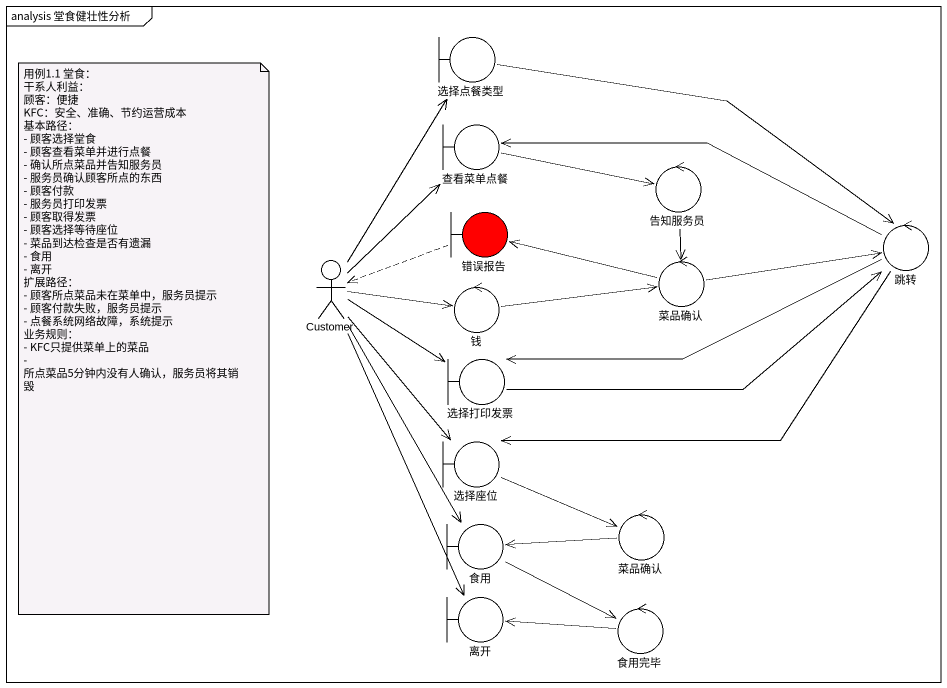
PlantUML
@startuml
mainframe analysis 堂食健壮性分析
boundary 选择点餐类型
boundary 查看菜单点餐
control 告知服务员
boundary 错误报告 #FF0000
actor Customer
control 菜品确认
control 跳转
control 钱
boundary 选择打印发票
boundary 选择座位
boundary 食用
control "菜品确认" as 菜品确认_2
boundary 离开
control 食用完毕
选择点餐类型 -right-> 跳转
查看菜单点餐 -right-> 告知服务员
告知服务员 --> 菜品确认
错误报告 .left.> Customer
Customer -up-> 选择点餐类型
Customer -up-> 查看菜单点餐
Customer -right-> 钱
Customer -right-> 选择打印发票
Customer --> 选择座位
Customer --> 食用
Customer --> 离开
菜品确认 -left-> 错误报告
菜品确认 -right-> 跳转
跳转 -left-> 查看菜单点餐
跳转 -left-> 选择打印发票
跳转 -left-> 选择座位
钱 -right-> 菜品确认
选择打印发票 -right-> 跳转
选择座位 -right-> 菜品确认_2
食用 -right-> 食用完毕
菜品确认_2 -left-> 食用
食用完毕 -left-> 离开
note as N1
  用例1.1 堂食：
  干系人利益：
  顾客：便捷
  KFC：安全、准确、节约运营成本
  基本路径：
  - 顾客选择堂食
  - 顾客查看菜单并进行点餐
  - 确认所点菜品并告知服务员
  - 服务员确认顾客所点的东西
  - 顾客付款
  - 服务员打印发票
  - 顾客取得发票
  - 顾客选择等待座位
  - 菜品到达检查是否有遗漏
  - 食用
  - 离开
  扩展路径：
  - 顾客所点菜品未在菜单中，服务员提示
  - 顾客付款失败，服务员提示
  - 点餐系统网络故障，系统提示
  业务规则：
  - KFC只提供菜单上的菜品
  - 所点菜品5分钟内没有人确认，服务员将其销毁
end note
@enduml
